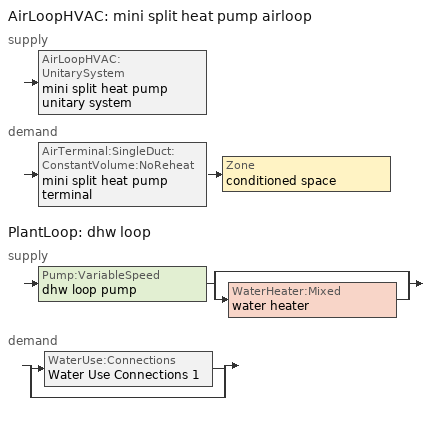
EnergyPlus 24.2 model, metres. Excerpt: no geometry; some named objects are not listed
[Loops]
AirLoopHVAC 'mini split heat pump airloop'
 supply: AirLoopHVAC:UnitarySystem 'mini split heat pump unitary system'
 demand: AirTerminal:SingleDuct:ConstantVolume:NoReheat 'mini split heat pump terminal' > Zone 'conditioned space'
PlantLoop 'dhw loop'
 supply: Pump:VariableSpeed 'dhw loop pump' > split
  | bypass
  | WaterHeater:Mixed 'water heater'
 demand: split
  | WaterUse:Connections 'Water Use Connections 1'
  | bypass
[ZoneControl:Thermostat]
conditioned space Thermostat: Zone or ZoneList=conditioned space; Control Type Schedule=conditioned space Thermostat Schedule; Control 1=conditioned space temperature setpoint; Temperature Difference Between Cutout And Setpoint {deltaC}=0
[ThermostatSetpoint:DualSetpoint]
conditioned space temperature setpoint: Heating Setpoint Temperature Schedule=heating setpoint; Cooling Setpoint Temperature Schedule=cooling setpoint
[AirLoopHVAC:UnitarySystem] Control Type=Load; Controlling Zone or Thermostat Location=conditioned space; Dehumidification Control Type=None; Availability Schedule=Always On Discrete; Fan Placement=BlowThrough; DX Heating Coil Sizing Ratio=1; Use DOAS DX Cooling Coil=No; Minimum Supply Air Temperature {C}=2; Latent Load Control=SensibleOnlyLoadControl; Heating Supply Air Flow Rate Method=SupplyAirFlowRate; No Load Supply Air Flow Rate Method=SupplyAirFlowRate; No Load Supply Air Flow Rate {m3/s}=0; No Load Supply Air Flow Rate Control Set To Low Speed=Yes; Maximum Supply Air Temperature {C}=48.8889; Maximum Outdoor Dry-Bulb Temperature for Supplemental Heater Operation {C}=21; Ancillary On-Cycle Electric Power {W}=0; Ancillary Off-Cycle Electric Power {W}=0
Name | Supply Fan | Supply Air Fan Operating Mode Schedule | Heating Coil | Cooling Supply Air Flow Rate Method | Heating Supply Air Flow Rate {m3/s} | Cooling Coil | Cooling Supply Air Flow Rate {m3/s} | Design Specification Multispeed Object
unit heater unitary system | unit heater supply fan | unit heater auto fan schedule | unit heater htg coil | None | 0.00141584
mini split heat pump unitary system | mini split heat pump supply fan | mini split heat pump auto fan schedule | mini split heat pump htg coil | SupplyAirFlowRate | 0.284584 | mini split heat pump clg coil | 0.284584 | Unitary System Performance Multispeed 1
[Fan:SystemModel] Availability Schedule=Always On Discrete; Speed Control Method=Discrete; Electric Power Minimum Flow Rate Fraction=0.2; Design Pressure Rise {Pa}=500; Motor Efficiency=1; Motor In Air Stream Fraction=1; Design Electric Power Consumption {W}=Autosize; Design Power Sizing Method=PowerPerFlow; Electric Power Per Unit Flow Rate Per Unit Pressure {W/((m3/s)-Pa)}=1.66667; Fan Total Efficiency=0.7; Motor Loss Radiative Fraction=0
Name | Design Maximum Air Flow Rate {m3/s} | Electric Power Per Unit Flow Rate {W/(m3/s)} | Number of Speeds | Speed Flow Fraction 1 | Speed Electric Power Fraction 1 | Speed Flow Fraction 2 | Speed Electric Power Fraction 2 | Speed Flow Fraction 3 | Speed Electric Power Fraction 3 | Speed Flow Fraction 4 | Speed Electric Power Fraction 4
unit heater supply fan | 0.00141584 | 1e-06 | 1 | 1 | 1
mini split heat pump supply fan | 0.350473 | 148.322 | 4 | 0.20706 | 0.00888 | 0.252 | 0.016 | 0.812 | 0.53539 | 1 | 1
[Coil:Heating:Electric]
unit heater htg coil: Availability Schedule=Always On Discrete; Efficiency=0.3; Nominal Capacity {W}=0.293071
[ZoneHVAC:Baseboard:Convective:Electric]
electric baseboard: Availability Schedule=Always On Discrete; Heating Design Capacity {W}=9809.38; Efficiency=1
[AirTerminal:SingleDuct:ConstantVolume:NoReheat]
mini split heat pump terminal: Availability Schedule=Always On Discrete; Maximum Air Flow Rate {m3/s}=0.284584
[Zone equipment]
conditioned space: unit heater unitary system, electric baseboard, mini split heat pump terminal
[AirLoopHVAC]
mini split heat pump airloop: Design Supply Air Flow Rate {m3/s}=0.284584; Design Return Air Flow Fraction of Supply Air Flow=1
[Sizing:System]
mini split heat pump airloop: Type of Load to Size On=Sensible; Design Outdoor Air Flow Rate {m3/s}=Autosize; Central Heating Maximum System Air Flow Ratio=0.3; Preheat Design Temperature {C}=7; Preheat Design Humidity Ratio {kgWater/kgDryAir}=0.008; Precool Design Temperature {C}=12.8; Precool Design Humidity Ratio {kgWater/kgDryAir}=0.008; Central Cooling Design Supply Air Temperature {C}=12.8; Central Heating Design Supply Air Temperature {C}=16.7; Type of Zone Sum to Use=NonCoincident; 100% Outdoor Air in Cooling=Yes; 100% Outdoor Air in Heating=Yes; Central Cooling Design Supply Air Humidity Ratio {kgWater/kgDryAir}=0.0085; Central Heating Design Supply Air Humidity Ratio {kgWater/kgDryAir}=0.008; Cooling Supply Air Flow Rate Method=DesignDay; Cooling Supply Air Flow Rate {m3/s}=0; Cooling Supply Air Flow Rate Per Floor Area {m3/s-m2}=0.00996765; Cooling Fraction of Autosized Cooling Supply Air Flow Rate=1; Cooling Supply Air Flow Rate Per Unit Cooling Capacity {m3/s-W}=3.94755e-05; Heating Supply Air Flow Rate Method=DesignDay; Heating Supply Air Flow Rate {m3/s}=0; Heating Supply Air Flow Rate Per Floor Area {m3/s-m2}=0.00996765; Heating Fraction of Autosized Heating Supply Air Flow Rate=1; Heating Fraction of Autosized Cooling Supply Air Flow Rate=1; Heating Supply Air Flow Rate Per Unit Heating Capacity {m3/s-W}=3.15882e-05; System Outdoor Air Method=ZoneSum; Zone Maximum Outdoor Air Fraction=1; Cooling Design Capacity Method=CoolingDesignCapacity; Cooling Design Capacity {W}=Autosize; Cooling Design Capacity Per Floor Area {W/m2}=234.7; Fraction of Autosized Cooling Design Capacity=1; Heating Design Capacity Method=HeatingDesignCapacity; Heating Design Capacity {W}=Autosize; Heating Design Capacity Per Floor Area {W/m2}=157; Fraction of Autosized Heating Design Capacity=1; Central Cooling Capacity Control Method=OnOff; Occupant Diversity=Autosize
[AvailabilityManager:Scheduled]
mini split heat pump airloop Availability Manager: Schedule=Always On Discrete
[Coil:Heating:DX:MultiSpeed]
mini split heat pump htg coil: Availability Schedule=Always On Discrete; Minimum Outdoor Dry-Bulb Temperature for Compressor Operation {C}=-28.8889; Crankcase Heater Capacity {W}=50; Maximum Outdoor Dry-Bulb Temperature for Crankcase Heater Operation {C}=10; Defrost Energy Input Ratio Function of Temperature Curve=Defrosteir; Maximum Outdoor Dry-Bulb Temperature for Defrost Operation {C}=4.44444; Defrost Strategy=ReverseCycle; Defrost Control=Timed; Defrost Time Period Fraction=0.058333; Resistive Defrost Heater Capacity {W}=AutoSize; Apply Part Load Fraction to Speeds Greater than 1=No; Fuel Type=Electricity; Region number for Calculating HSPF=4; Number of Speeds=2; Speed Gross Rated Heating Capacity 1 {W}=1644; Speed Gross Rated Heating COP 1 {W/W}=5.28171; Speed Rated Air Flow Rate 1 {m3/s}=0.0882919; Speed Rated Supply Air Fan Power Per Volume Flow Rate 2017 1 {W/(m3/s)}=773.3; Speed Rated Supply Air Fan Power Per Volume Flow Rate 2023 1 {W/(m3/s)}=934.4; Speed Heating Capacity Function of Temperature Curve Name 1=Heat-CAP-fT1; Speed Heating Capacity Function of Flow Fraction Curve Name 1=Heat-CAP-fFF1; Speed Energy Input Ratio Function of Temperature Curve Name 1=Heat-EIR-fT1; Speed Energy Input Ratio Function of Flow Fraction Curve Name 1=Heat-EIR-fFF1; Speed Part Load Fraction Correlation Curve Name 1=Heat-PLF-fPLR1; Speed Rated Waste Heat Fraction of Power Input 1=0.2; Speed Waste Heat Function of Temperature Curve Name 1=ConstantBiquadratic 1; Speed Gross Rated Heating Capacity 2 {W}=6475.14; Speed Gross Rated Heating COP 2 {W/W}=3.95216; Speed Rated Air Flow Rate 2 {m3/s}=0.350364; Speed Rated Supply Air Fan Power Per Volume Flow Rate 2017 2 {W/(m3/s)}=773.3; Speed Rated Supply Air Fan Power Per Volume Flow Rate 2023 2 {W/(m3/s)}=934.4; Speed Heating Capacity Function of Temperature Curve Name 2=Heat-CAP-fT2; Speed Heating Capacity Function of Flow Fraction Curve Name 2=Heat-CAP-fFF2; Speed Energy Input Ratio Function of Temperature Curve Name 2=Heat-EIR-fT2; Speed Energy Input Ratio Function of Flow Fraction Curve Name 2=Heat-EIR-fFF2; Speed Part Load Fraction Correlation Curve Name 2=Heat-PLF-fPLR2; Speed Rated Waste Heat Fraction of Power Input 2=0.2; Speed Waste Heat Function of Temperature Curve Name 2=ConstantBiquadratic 1
[Coil:Cooling:DX:MultiSpeed]
mini split heat pump clg coil: Availability Schedule=Always On Discrete; Condenser Type=AirCooled; Minimum Outdoor Dry-Bulb Temperature for Compressor Operation {C}=-25; Apply Part Load Fraction to Speeds Greater than 1=No; Apply Latent Degradation to Speeds Greater than 1=No; Crankcase Heater Capacity {W}=50; Maximum Outdoor Dry-Bulb Temperature for Crankcase Heater Operation {C}=10; Basin Heater Capacity {W/K}=0; Basin Heater Setpoint Temperature {C}=2; Fuel Type=Electricity; Number of Speeds=2; Speed Gross Rated Total Cooling Capacity 1 {W}=1351.96; Speed Gross Rated Sensible Heat Ratio 1=0.806404; Speed Gross Rated Cooling COP 1 {W/W}=5.29224; Speed Rated Air Flow Rate 1 {m3/s}=0.0725462; Speed Rated Evaporator Fan Power Per Volume Flow Rate 2017 1 {W/(m3/s)}=773.3; Speed Rated Evaporator Fan Power Per Volume Flow Rate 2023 1 {W/(m3/s)}=934.4; Speed Total Cooling Capacity Function of Temperature Curve Name 1=Cool-CAP-fT1; Speed Total Cooling Capacity Function of Flow Fraction Curve Name 1=Cool-CAP-fFF1; Speed Energy Input Ratio Function of Temperature Curve Name 1=Cool-EIR-fT1; Speed Energy Input Ratio Function of Flow Fraction Curve Name 1=Cool-EIR-fFF1; Speed Part Load Fraction Correlation Curve Name 1=Cool-PLF-fPLR1; Speed Nominal Time for Condensate Removal to Begin 1 {s}=1000; Speed Ratio of Initial Moisture Evaporation Rate and Steady State Latent Capacity 1=1.5; Speed Maximum Cycling Rate 1 {cycles/hr}=3; Speed Latent Capacity Time Constant 1 {s}=45; Speed Rated Waste Heat Fraction of Power Input 1=0.2; Speed Waste Heat Function of Temperature Curve Name 1=ConstantBiquadratic; Speed Evaporative Condenser Effectiveness 1=0.9; Speed Evaporative Condenser Air Flow Rate 1 {m3/s}=AutoSize; Speed Rated Evaporative Condenser Pump Power Consumption 1 {W}=AutoSize; Speed Gross Rated Total Cooling Capacity 2 {W}=5327.81; Speed Gross Rated Sensible Heat Ratio 2=0.759942; Speed Gross Rated Cooling COP 2 {W/W}=3.63578; Speed Rated Air Flow Rate 2 {m3/s}=0.284495; Speed Rated Evaporator Fan Power Per Volume Flow Rate 2017 2 {W/(m3/s)}=773.3; Speed Rated Evaporator Fan Power Per Volume Flow Rate 2023 2 {W/(m3/s)}=934.4; Speed Total Cooling Capacity Function of Temperature Curve Name 2=Cool-CAP-fT2; Speed Total Cooling Capacity Function of Flow Fraction Curve Name 2=Cool-CAP-fFF2; Speed Energy Input Ratio Function of Temperature Curve Name 2=Cool-EIR-fT2; Speed Energy Input Ratio Function of Flow Fraction Curve Name 2=Cool-EIR-fFF2; Speed Part Load Fraction Correlation Curve Name 2=Cool-PLF-fPLR2; Speed Nominal Time for Condensate Removal to Begin 2 {s}=1000; Speed Ratio of Initial Moisture Evaporation Rate and Steady State Latent Capacity 2=1.5; Speed Maximum Cycling Rate 2 {cycles/hr}=3; Speed Latent Capacity Time Constant 2 {s}=45; Speed Rated Waste Heat Fraction of Power Input 2=0.2; Speed Waste Heat Function of Temperature Curve Name 2=ConstantBiquadratic; Speed Evaporative Condenser Effectiveness 2=0.9; Speed Evaporative Condenser Air Flow Rate 2 {m3/s}=AutoSize; Speed Rated Evaporative Condenser Pump Power Consumption 2 {W}=AutoSize
[UnitarySystemPerformance:Multispeed]
Unitary System Performance Multispeed 1: Number of Speeds for Heating=2; Number of Speeds for Cooling=2; Single Mode Operation=No; No Load Supply Air Flow Rate Ratio=1; Heating Speed Supply Air Flow Ratio 1=0.310345; Cooling Speed Supply Air Flow Ratio 1=0.255; Heating Speed Supply Air Flow Ratio 2=1.23153; Cooling Speed Supply Air Flow Ratio 2=1
[PlantLoop]
dhw loop: Fluid Type=Water; Plant Equipment Operation Scheme=dhw loop Operation Schemes; Maximum Loop Temperature {C}=100; Minimum Loop Temperature {C}=0; Maximum Loop Flow Rate {m3/s}=0.01; Minimum Loop Flow Rate {m3/s}=0; Plant Loop Volume {m3}=0.003; Load Distribution Scheme=Optimal; Plant Loop Demand Calculation Scheme=SingleSetpoint; Common Pipe Simulation=None
[Sizing:Plant]
dhw loop: Loop Type=Heating; Design Loop Exit Temperature {C}=56; Loop Design Temperature Difference {deltaC}=5.55556; Sizing Option=NonCoincident; Zone Timesteps in Averaging Window=1; Coincident Sizing Factor Mode=None
[Pump:VariableSpeed]
dhw loop pump: Design Maximum Flow Rate {m3/s}=0.01; Design Pump Head {Pa}=1; Design Power Consumption {W}=0; Motor Efficiency=0.85; Fraction of Motor Inefficiencies to Fluid Stream=0; Coefficient 1 of the Part Load Performance Curve=0; Coefficient 2 of the Part Load Performance Curve=1; Coefficient 3 of the Part Load Performance Curve=0; Coefficient 4 of the Part Load Performance Curve=0; Design Minimum Flow Rate {m3/s}=0; Pump Control Type=Intermittent; Skin Loss Radiative Fraction=0.5; Design Power Sizing Method=PowerPerFlowPerPressure; Design Electric Power per Unit Flow Rate {W/(m3/s)}=348701.1; Design Shaft Power per Unit Flow Rate per Unit Head {W/((m3/s)-Pa)}=1.28205; Design Minimum Flow Rate Fraction=0
[WaterHeater:Mixed]
water heater: Tank Volume {m3}=0.221447; Setpoint Temperature Schedule=water heater setpoint; Deadband Temperature Difference {deltaC}=2; Maximum Temperature Limit {C}=99; Heater Control Type=Cycle; Heater Maximum Capacity {W}=3499.85; Heater Minimum Capacity {W}=0; Heater Ignition Minimum Flow Rate {m3/s}=0; Heater Ignition Delay {s}=0; Heater Fuel Type=Electricity; Heater Thermal Efficiency=1; Off Cycle Parasitic Fuel Consumption Rate {W}=0; Off Cycle Parasitic Fuel Type=Electricity; Off Cycle Parasitic Heat Fraction to Tank=0; On Cycle Parasitic Fuel Consumption Rate {W}=0; On Cycle Parasitic Fuel Type=Electricity; On Cycle Parasitic Heat Fraction to Tank=0; Ambient Temperature Indicator=Zone; Ambient Temperature Zone=conditioned space; Off Cycle Loss Coefficient to Ambient Temperature {W/K}=1.75579; Off Cycle Loss Fraction to Zone=1; On Cycle Loss Coefficient to Ambient Temperature {W/K}=1.75579; On Cycle Loss Fraction to Zone=1; Use Side Effectiveness=1; Source Side Effectiveness=1; Use Side Design Flow Rate {m3/s}=Autosize; Source Side Design Flow Rate {m3/s}=Autosize; Indirect Water Heating Recovery Time {hr}=1.5; Source Side Flow Control Mode=IndirectHeatPrimarySetpoint
[WaterHeater:Sizing]
water heater: Design Mode=PeakDraw; Time Storage Can Meet Peak Draw {hr}=0.538503; Time for Tank Recovery {hr}=0; Nominal Tank Volume for Autosizing Plant Connections {m3}=1
[SetpointManager:Scheduled]
Setpoint Manager Scheduled 1: Control Variable=Temperature; Schedule=dhw temp
[WaterUse:Connections]
Water Use Connections 1: Drain Water Heat Exchanger Type=None; Drain Water Heat Exchanger Destination=Plant; Water Use Equipment Name 1=dhw fixtures; Water Use Equipment Name 2=dhw distribution waste; Water Use Equipment Name 3=clothes washer; Water Use Equipment Name 4=dishwasher
[WaterUse:Equipment]
Name | Peak Flow Rate {m3/s} | Flow Rate Fraction Schedule | Target Temperature Schedule
dhw fixtures | 4.44181e-06 | dhw fixtures schedule | mixed water temperature schedule
dhw distribution waste | 1.34657e-06 | dhw fixtures schedule | mixed water temperature schedule
clothes washer | 9.69919e-07 | clothes washer schedule
dishwasher | 2.90872e-07 | dishwasher schedule
[PlantEquipmentOperationSchemes]
dhw loop Operation Schemes: Control Scheme Object Type 1=PlantEquipmentOperation:HeatingLoad; Control Scheme Name 1=dhw loop Heating Operation Scheme; Control Scheme Schedule Name 1=Always On Discrete
[PlantEquipmentOperation:HeatingLoad]
dhw loop Heating Operation Scheme: Load Range Lower Limit 1 {W}=0; Load Range Upper Limit 1 {W}=1000000000; Range Equipment List Name 1=dhw loop Heating Equipment List
[PlantEquipmentList]
dhw loop Heating Equipment List: WaterHeater:Mixed, water heater
[EnergyManagementSystem:GlobalVariable]
infil_program_Qfan
infil_program_Qinf
mini_split_heat_pump_airloop_Fan_RTF
natural_vent_program_Qnv
natural_vent_program_Qwhf
[EnergyManagementSystem:InternalVariable]
mini_split_heat_pump_airloop_max_sup_fan_mfr: Internal Data Index Key=mini split heat pump supply fan; Internal Data Type=Fan Maximum Mass Flow Rate
[EnergyManagementSystem:Sensor]
Name | Output:Variable or Output:Meter Index Key | Output:Variable or Output:Meter
airflow_gain | infil flow | Infiltration Sensible Heat Gain Energy
airflow_gain_1 | natural vent flow | Infiltration Sensible Heat Gain Energy
airflow_gain_2 | whole house fan flow | Infiltration Sensible Heat Gain Energy
airflow_loss | infil flow | Infiltration Sensible Heat Loss Energy
airflow_loss_1 | natural vent flow | Infiltration Sensible Heat Loss Energy
airflow_loss_2 | whole house fan flow | Infiltration Sensible Heat Loss Energy
clg_load_cond |  | Cooling:EnergyTransfer:Zone:CONDITIONED SPACE
clg_sp_s; clg_sp_s_1 | cooling setpoint | Schedule Value
clothes_dryer_exhaust_0_sch_s | clothes dryer exhaust 0 schedule | Schedule Value
conditioned_space_clg_unmet_s | conditioned space | Zone Cooling Setpoint Not Met Time
conditioned_space_htg_unmet_s | conditioned space | Zone Heating Setpoint Not Met Time
cool_season | cooling season schedule | Schedule Value
dhw_loss | water heater | Water Heater Heat Loss Energy
dhw_rtf | water heater | Water Heater Runtime Fraction
fridge_tin_s; tin_s; tin_s_1 | conditioned space | Zone Mean Air Temperature
htg_load_cond |  | Heating:EnergyTransfer:Zone:CONDITIONED SPACE
htg_sp_s; htg_sp_s_1 | heating setpoint | Schedule Value
ig_ee_conv | clothes dryer | Electric Equipment Convective Heating Energy
ig_ee_conv_1 | clothes washer | Electric Equipment Convective Heating Energy
ig_ee_conv_2 | cooking range | Electric Equipment Convective Heating Energy
ig_ee_conv_3 | dishwasher | Electric Equipment Convective Heating Energy
ig_ee_conv_4 | fridge | Electric Equipment Convective Heating Energy
ig_ee_conv_5 | misc plug loads | Electric Equipment Convective Heating Energy
ig_ee_conv_6 | whole house fan | Electric Equipment Convective Heating Energy
ig_ee_rad | clothes dryer | Electric Equipment Radiant Heating Energy
ig_ee_rad_1 | clothes washer | Electric Equipment Radiant Heating Energy
ig_ee_rad_2 | cooking range | Electric Equipment Radiant Heating Energy
ig_ee_rad_3 | dishwasher | Electric Equipment Radiant Heating Energy
ig_ee_rad_4 | fridge | Electric Equipment Radiant Heating Energy
ig_ee_rad_5 | misc plug loads | Electric Equipment Radiant Heating Energy
ig_ee_rad_6 | whole house fan | Electric Equipment Radiant Heating Energy
ig_lgt_conv | interior lighting | Lights Convective Heating Energy
ig_lgt_rad | interior lighting | Lights Radiant Heating Energy
ig_lgt_vis | interior lighting | Lights Visible Radiation Heating Energy
ig_oe_conv | clothes dryer 1 | Other Equipment Convective Heating Energy
ig_oe_conv_1 | cooking range 1 | Other Equipment Convective Heating Energy
ig_oe_conv_2 | general water use latent | Other Equipment Convective Heating Energy
ig_oe_conv_3 | general water use sensible | Other Equipment Convective Heating Energy
ig_oe_conv_4 | water heater energy adjustment1 | Other Equipment Convective Heating Energy
ig_oe_rad | clothes dryer 1 | Other Equipment Radiant Heating Energy
ig_oe_rad_1 | cooking range 1 | Other Equipment Radiant Heating Energy
ig_oe_rad_2 | general water use latent | Other Equipment Radiant Heating Energy
ig_oe_rad_3 | general water use sensible | Other Equipment Radiant Heating Energy
ig_oe_rad_4 | water heater energy adjustment1 | Other Equipment Radiant Heating Energy
ig_ppl_conv | occupants | People Convective Heating Energy
ig_ppl_rad | occupants | People Radiant Heating Energy
im_conv | furniture mass conditioned space 1 | Surface Inside Face Convection Heat Gain Energy
im_conv_1 | partition wall mass | Surface Inside Face Convection Heat Gain Energy
im_ig | furniture mass conditioned space 1 | Surface Inside Face Internal Gains Radiation Heat Gain Energy
im_ig_1 | partition wall mass | Surface Inside Face Internal Gains Radiation Heat Gain Energy
im_lgt | furniture mass conditioned space 1 | Surface Inside Face Lights Radiation Heat Gain Energy
im_lgt_1 | partition wall mass | Surface Inside Face Lights Radiation Heat Gain Energy
im_sol | furniture mass conditioned space 1 | Surface Inside Face Solar Radiation Heat Gain Energy
im_sol_1 | partition wall mass | Surface Inside Face Solar Radiation Heat Gain Energy
im_surf | furniture mass conditioned space 1 | Surface Inside Face Net Surface Thermal Radiation Heat Gain Energy
im_surf_1 | partition wall mass | Surface Inside Face Net Surface Thermal Radiation Heat Gain Energy
mech_vent_bath_fan_0_sch_s | mech vent bath fan 0 schedule | Schedule Value
mini_split_heat_pump_airloop_Fan_RTF_s | mini split heat pump supply fan | Fan Runtime Fraction Speed 1
mini_split_heat_pump_airloop_Fan_RTF_s_1 | mini split heat pump supply fan | Fan Runtime Fraction Speed 2
mini_split_heat_pump_airloop_Fan_RTF_s_2 | mini split heat pump supply fan | Fan Runtime Fraction Speed 3
mini_split_heat_pump_airloop_Fan_RTF_s_3 | mini split heat pump supply fan | Fan Runtime Fraction Speed 4
mini_split_heat_pump_clg_coil_s | mini split heat pump clg coil | Cooling Coil Total Cooling Energy
mini_split_heat_pump_htg_coil_s | mini split heat pump htg coil | Heating Coil Heating Energy
mini_split_heat_pump_supply_fan_s | mini split heat pump supply fan | Fan Electricity Energy
mv_conv | mech vent bath fan 0 | Electric Equipment Convective Heating Energy
mv_conv_1 | mech vent house fan | Electric Equipment Convective Heating Energy
mv_conv_2 | mech vent house fan cfis | Electric Equipment Convective Heating Energy
mv_conv_3 | mech vent house fan latent load | Other Equipment Convective Heating Energy
mv_conv_4 | mech vent house fan sensible load | Other Equipment Convective Heating Energy
mv_rad | mech vent bath fan 0 | Electric Equipment Radiant Heating Energy
mv_rad_1 | mech vent house fan | Electric Equipment Radiant Heating Energy
mv_rad_2 | mech vent house fan cfis | Electric Equipment Radiant Heating Energy
mv_rad_3 | mech vent house fan latent load | Other Equipment Radiant Heating Energy
mv_rad_4 | mech vent house fan sensible load | Other Equipment Radiant Heating Energy
natural_vent_s | natural vent schedule | Schedule Value
out_pb_s |  | Site Outdoor Air Barometric Pressure
out_wt_s |  | Site Outdoor Air Humidity Ratio
site_vw_s |  | Site Wind Speed
ss_back_out | Window1 | Surface Window Shortwave from Zone Back Out Window Heat Transfer Rate
ss_back_out_1 | Window10 | Surface Window Shortwave from Zone Back Out Window Heat Transfer Rate
ss_back_out_2 | Window12 | Surface Window Shortwave from Zone Back Out Window Heat Transfer Rate
ss_back_out_3 | Window2 | Surface Window Shortwave from Zone Back Out Window Heat Transfer Rate
ss_back_out_4 | Window3 | Surface Window Shortwave from Zone Back Out Window Heat Transfer Rate
ss_back_out_5 | Window4 | Surface Window Shortwave from Zone Back Out Window Heat Transfer Rate
ss_back_out_6 | Window5 | Surface Window Shortwave from Zone Back Out Window Heat Transfer Rate
ss_back_out_7 | Window6 | Surface Window Shortwave from Zone Back Out Window Heat Transfer Rate
ss_back_out_8 | Window7 | Surface Window Shortwave from Zone Back Out Window Heat Transfer Rate
ss_back_out_9 | Window8 | Surface Window Shortwave from Zone Back Out Window Heat Transfer Rate
ss_conv | Door1 | Surface Inside Face Convection Heat Gain Energy
ss_conv_1 | Door2 | Surface Inside Face Convection Heat Gain Energy
ss_conv_10 | Window7 | Surface Inside Face Convection Heat Gain Energy
ss_conv_11 | Window8 | Surface Inside Face Convection Heat Gain Energy
ss_conv_2 | Window1 | Surface Inside Face Convection Heat Gain Energy
ss_conv_3 | Window10 | Surface Inside Face Convection Heat Gain Energy
ss_conv_4 | Window12 | Surface Inside Face Convection Heat Gain Energy
ss_conv_5 | Window2 | Surface Inside Face Convection Heat Gain Energy
ss_conv_6 | Window3 | Surface Inside Face Convection Heat Gain Energy
ss_conv_7 | Window4 | Surface Inside Face Convection Heat Gain Energy
ss_conv_8 | Window5 | Surface Inside Face Convection Heat Gain Energy
ss_conv_9 | Window6 | Surface Inside Face Convection Heat Gain Energy
ss_ig | Door1 | Surface Inside Face Internal Gains Radiation Heat Gain Energy
ss_ig_1 | Door2 | Surface Inside Face Internal Gains Radiation Heat Gain Energy
ss_ig_10 | Window7 | Surface Inside Face Internal Gains Radiation Heat Gain Energy
ss_ig_11 | Window8 | Surface Inside Face Internal Gains Radiation Heat Gain Energy
ss_ig_2 | Window1 | Surface Inside Face Internal Gains Radiation Heat Gain Energy
ss_ig_3 | Window10 | Surface Inside Face Internal Gains Radiation Heat Gain Energy
ss_ig_4 | Window12 | Surface Inside Face Internal Gains Radiation Heat Gain Energy
ss_ig_5 | Window2 | Surface Inside Face Internal Gains Radiation Heat Gain Energy
ss_ig_6 | Window3 | Surface Inside Face Internal Gains Radiation Heat Gain Energy
ss_ig_7 | Window4 | Surface Inside Face Internal Gains Radiation Heat Gain Energy
ss_ig_8 | Window5 | Surface Inside Face Internal Gains Radiation Heat Gain Energy
ss_ig_9 | Window6 | Surface Inside Face Internal Gains Radiation Heat Gain Energy
ss_lgt | Door1 | Surface Inside Face Lights Radiation Heat Gain Energy
ss_lgt_1 | Door2 | Surface Inside Face Lights Radiation Heat Gain Energy
ss_sol | Door1 | Surface Inside Face Solar Radiation Heat Gain Energy
ss_sol_1 | Door2 | Surface Inside Face Solar Radiation Heat Gain Energy
ss_surf | Door1 | Surface Inside Face Net Surface Thermal Radiation Heat Gain Energy
ss_surf_1 | Door2 | Surface Inside Face Net Surface Thermal Radiation Heat Gain Energy
ss_surf_10 | Window7 | Surface Inside Face Net Surface Thermal Radiation Heat Gain Energy
ss_surf_11 | Window8 | Surface Inside Face Net Surface Thermal Radiation Heat Gain Energy
ss_surf_2 | Window1 | Surface Inside Face Net Surface Thermal Radiation Heat Gain Energy
ss_surf_3 | Window10 | Surface Inside Face Net Surface Thermal Radiation Heat Gain Energy
ss_surf_4 | Window12 | Surface Inside Face Net Surface Thermal Radiation Heat Gain Energy
ss_surf_5 | Window2 | Surface Inside Face Net Surface Thermal Radiation Heat Gain Energy
ss_surf_6 | Window3 | Surface Inside Face Net Surface Thermal Radiation Heat Gain Energy
ss_surf_7 | Window4 | Surface Inside Face Net Surface Thermal Radiation Heat Gain Energy
ss_surf_8 | Window5 | Surface Inside Face Net Surface Thermal Radiation Heat Gain Energy
ss_surf_9 | Window6 | Surface Inside Face Net Surface Thermal Radiation Heat Gain Energy
ss_trans_in | Window1 | Surface Window Transmitted Solar Radiation Rate
ss_trans_in_1 | Window10 | Surface Window Transmitted Solar Radiation Rate
ss_trans_in_2 | Window12 | Surface Window Transmitted Solar Radiation Rate
ss_trans_in_3 | Window2 | Surface Window Transmitted Solar Radiation Rate
ss_trans_in_4 | Window3 | Surface Window Transmitted Solar Radiation Rate
ss_trans_in_5 | Window4 | Surface Window Transmitted Solar Radiation Rate
ss_trans_in_6 | Window5 | Surface Window Transmitted Solar Radiation Rate
ss_trans_in_7 | Window6 | Surface Window Transmitted Solar Radiation Rate
ss_trans_in_8 | Window7 | Surface Window Transmitted Solar Radiation Rate
ss_trans_in_9 | Window8 | Surface Window Transmitted Solar Radiation Rate
ss_trans_out | Window1 | Surface Inside Face Initial Transmitted Diffuse Transmitted Out Window Solar Radiation Rate
ss_trans_out_1 | Window10 | Surface Inside Face Initial Transmitted Diffuse Transmitted Out Window Solar Radiation Rate
ss_trans_out_2 | Window12 | Surface Inside Face Initial Transmitted Diffuse Transmitted Out Window Solar Radiation Rate
ss_trans_out_3 | Window2 | Surface Inside Face Initial Transmitted Diffuse Transmitted Out Window Solar Radiation Rate
ss_trans_out_4 | Window3 | Surface Inside Face Initial Transmitted Diffuse Transmitted Out Window Solar Radiation Rate
ss_trans_out_5 | Window4 | Surface Inside Face Initial Transmitted Diffuse Transmitted Out Window Solar Radiation Rate
ss_trans_out_6 | Window5 | Surface Inside Face Initial Transmitted Diffuse Transmitted Out Window Solar Radiation Rate
ss_trans_out_7 | Window6 | Surface Inside Face Initial Transmitted Diffuse Transmitted Out Window Solar Radiation Rate
ss_trans_out_8 | Window7 | Surface Inside Face Initial Transmitted Diffuse Transmitted Out Window Solar Radiation Rate
ss_trans_out_9 | Window8 | Surface Inside Face Initial Transmitted Diffuse Transmitted Out Window Solar Radiation Rate
s_conv | Floor1 | Surface Inside Face Convection Heat Gain Energy
s_conv_1 | FoundationWall1 | Surface Inside Face Convection Heat Gain Energy
s_conv_10 | RimJoist2:180 | Surface Inside Face Convection Heat Gain Energy
s_conv_11 | RimJoist2:270 | Surface Inside Face Convection Heat Gain Energy
s_conv_12 | RimJoist2:90 | Surface Inside Face Convection Heat Gain Energy
s_conv_13 | Slab1 | Surface Inside Face Convection Heat Gain Energy
s_conv_14 | Slab1 1 | Surface Inside Face Convection Heat Gain Energy
s_conv_15 | Wall1:0 | Surface Inside Face Convection Heat Gain Energy
s_conv_16 | Wall1:180 | Surface Inside Face Convection Heat Gain Energy
s_conv_17 | Wall1:270 | Surface Inside Face Convection Heat Gain Energy
s_conv_18 | Wall1:90 | Surface Inside Face Convection Heat Gain Energy
s_conv_19 | Wall2:0 | Surface Inside Face Convection Heat Gain Energy
s_conv_2 | FoundationWall2 | Surface Inside Face Convection Heat Gain Energy
s_conv_20 | Wall2:180 | Surface Inside Face Convection Heat Gain Energy
s_conv_21 | Wall2:270 | Surface Inside Face Convection Heat Gain Energy
s_conv_22 | Wall2:90 | Surface Inside Face Convection Heat Gain Energy
s_conv_23 | Wall4:0 | Surface Inside Face Convection Heat Gain Energy
s_conv_24 | Wall4:180 | Surface Inside Face Convection Heat Gain Energy
s_conv_25 | Wall4:270 | Surface Inside Face Convection Heat Gain Energy
s_conv_26 | Wall4:90 | Surface Inside Face Convection Heat Gain Energy
s_conv_3 | inferred conditioned ceiling | Surface Inside Face Convection Heat Gain Energy
s_conv_4 | inferred conditioned floor | Surface Inside Face Convection Heat Gain Energy
s_conv_5 | RimJoist1:0 | Surface Inside Face Convection Heat Gain Energy
s_conv_6 | RimJoist1:180 | Surface Inside Face Convection Heat Gain Energy
s_conv_7 | RimJoist1:270 | Surface Inside Face Convection Heat Gain Energy
s_conv_8 | RimJoist1:90 | Surface Inside Face Convection Heat Gain Energy
s_conv_9 | RimJoist2:0 | Surface Inside Face Convection Heat Gain Energy
s_ig | Floor1 | Surface Inside Face Internal Gains Radiation Heat Gain Energy
s_ig_1 | FoundationWall1 | Surface Inside Face Internal Gains Radiation Heat Gain Energy
s_ig_10 | RimJoist2:180 | Surface Inside Face Internal Gains Radiation Heat Gain Energy
s_ig_11 | RimJoist2:270 | Surface Inside Face Internal Gains Radiation Heat Gain Energy
s_ig_12 | RimJoist2:90 | Surface Inside Face Internal Gains Radiation Heat Gain Energy
s_ig_13 | Slab1 | Surface Inside Face Internal Gains Radiation Heat Gain Energy
s_ig_14 | Slab1 1 | Surface Inside Face Internal Gains Radiation Heat Gain Energy
s_ig_15 | Wall1:0 | Surface Inside Face Internal Gains Radiation Heat Gain Energy
s_ig_16 | Wall1:180 | Surface Inside Face Internal Gains Radiation Heat Gain Energy
s_ig_17 | Wall1:270 | Surface Inside Face Internal Gains Radiation Heat Gain Energy
s_ig_18 | Wall1:90 | Surface Inside Face Internal Gains Radiation Heat Gain Energy
s_ig_19 | Wall2:0 | Surface Inside Face Internal Gains Radiation Heat Gain Energy
s_ig_2 | FoundationWall2 | Surface Inside Face Internal Gains Radiation Heat Gain Energy
s_ig_20 | Wall2:180 | Surface Inside Face Internal Gains Radiation Heat Gain Energy
s_ig_21 | Wall2:270 | Surface Inside Face Internal Gains Radiation Heat Gain Energy
s_ig_22 | Wall2:90 | Surface Inside Face Internal Gains Radiation Heat Gain Energy
s_ig_23 | Wall4:0 | Surface Inside Face Internal Gains Radiation Heat Gain Energy
s_ig_24 | Wall4:180 | Surface Inside Face Internal Gains Radiation Heat Gain Energy
s_ig_25 | Wall4:270 | Surface Inside Face Internal Gains Radiation Heat Gain Energy
s_ig_26 | Wall4:90 | Surface Inside Face Internal Gains Radiation Heat Gain Energy
s_ig_3 | inferred conditioned ceiling | Surface Inside Face Internal Gains Radiation Heat Gain Energy
s_ig_4 | inferred conditioned floor | Surface Inside Face Internal Gains Radiation Heat Gain Energy
s_ig_5 | RimJoist1:0 | Surface Inside Face Internal Gains Radiation Heat Gain Energy
s_ig_6 | RimJoist1:180 | Surface Inside Face Internal Gains Radiation Heat Gain Energy
s_ig_7 | RimJoist1:270 | Surface Inside Face Internal Gains Radiation Heat Gain Energy
s_ig_8 | RimJoist1:90 | Surface Inside Face Internal Gains Radiation Heat Gain Energy
s_ig_9 | RimJoist2:0 | Surface Inside Face Internal Gains Radiation Heat Gain Energy
s_lgt | Floor1 | Surface Inside Face Lights Radiation Heat Gain Energy
s_lgt_1 | FoundationWall1 | Surface Inside Face Lights Radiation Heat Gain Energy
s_lgt_10 | RimJoist2:180 | Surface Inside Face Lights Radiation Heat Gain Energy
s_lgt_11 | RimJoist2:270 | Surface Inside Face Lights Radiation Heat Gain Energy
s_lgt_12 | RimJoist2:90 | Surface Inside Face Lights Radiation Heat Gain Energy
s_lgt_13 | Slab1 | Surface Inside Face Lights Radiation Heat Gain Energy
s_lgt_14 | Slab1 1 | Surface Inside Face Lights Radiation Heat Gain Energy
s_lgt_15 | Wall1:0 | Surface Inside Face Lights Radiation Heat Gain Energy
s_lgt_16 | Wall1:180 | Surface Inside Face Lights Radiation Heat Gain Energy
s_lgt_17 | Wall1:270 | Surface Inside Face Lights Radiation Heat Gain Energy
s_lgt_18 | Wall1:90 | Surface Inside Face Lights Radiation Heat Gain Energy
s_lgt_19 | Wall2:0 | Surface Inside Face Lights Radiation Heat Gain Energy
s_lgt_2 | FoundationWall2 | Surface Inside Face Lights Radiation Heat Gain Energy
s_lgt_20 | Wall2:180 | Surface Inside Face Lights Radiation Heat Gain Energy
s_lgt_21 | Wall2:270 | Surface Inside Face Lights Radiation Heat Gain Energy
s_lgt_22 | Wall2:90 | Surface Inside Face Lights Radiation Heat Gain Energy
s_lgt_23 | Wall4:0 | Surface Inside Face Lights Radiation Heat Gain Energy
s_lgt_24 | Wall4:180 | Surface Inside Face Lights Radiation Heat Gain Energy
s_lgt_25 | Wall4:270 | Surface Inside Face Lights Radiation Heat Gain Energy
s_lgt_26 | Wall4:90 | Surface Inside Face Lights Radiation Heat Gain Energy
s_lgt_3 | inferred conditioned ceiling | Surface Inside Face Lights Radiation Heat Gain Energy
s_lgt_4 | inferred conditioned floor | Surface Inside Face Lights Radiation Heat Gain Energy
s_lgt_5 | RimJoist1:0 | Surface Inside Face Lights Radiation Heat Gain Energy
s_lgt_6 | RimJoist1:180 | Surface Inside Face Lights Radiation Heat Gain Energy
s_lgt_7 | RimJoist1:270 | Surface Inside Face Lights Radiation Heat Gain Energy
s_lgt_8 | RimJoist1:90 | Surface Inside Face Lights Radiation Heat Gain Energy
s_lgt_9 | RimJoist2:0 | Surface Inside Face Lights Radiation Heat Gain Energy
s_sol | Floor1 | Surface Inside Face Solar Radiation Heat Gain Energy
s_sol_1 | FoundationWall1 | Surface Inside Face Solar Radiation Heat Gain Energy
s_sol_10 | RimJoist2:180 | Surface Inside Face Solar Radiation Heat Gain Energy
s_sol_11 | RimJoist2:270 | Surface Inside Face Solar Radiation Heat Gain Energy
s_sol_12 | RimJoist2:90 | Surface Inside Face Solar Radiation Heat Gain Energy
s_sol_13 | Slab1 | Surface Inside Face Solar Radiation Heat Gain Energy
s_sol_14 | Slab1 1 | Surface Inside Face Solar Radiation Heat Gain Energy
s_sol_15 | Wall1:0 | Surface Inside Face Solar Radiation Heat Gain Energy
s_sol_16 | Wall1:180 | Surface Inside Face Solar Radiation Heat Gain Energy
s_sol_17 | Wall1:270 | Surface Inside Face Solar Radiation Heat Gain Energy
s_sol_18 | Wall1:90 | Surface Inside Face Solar Radiation Heat Gain Energy
s_sol_19 | Wall2:0 | Surface Inside Face Solar Radiation Heat Gain Energy
s_sol_2 | FoundationWall2 | Surface Inside Face Solar Radiation Heat Gain Energy
s_sol_20 | Wall2:180 | Surface Inside Face Solar Radiation Heat Gain Energy
s_sol_21 | Wall2:270 | Surface Inside Face Solar Radiation Heat Gain Energy
s_sol_22 | Wall2:90 | Surface Inside Face Solar Radiation Heat Gain Energy
s_sol_23 | Wall4:0 | Surface Inside Face Solar Radiation Heat Gain Energy
s_sol_24 | Wall4:180 | Surface Inside Face Solar Radiation Heat Gain Energy
s_sol_25 | Wall4:270 | Surface Inside Face Solar Radiation Heat Gain Energy
s_sol_26 | Wall4:90 | Surface Inside Face Solar Radiation Heat Gain Energy
s_sol_3 | inferred conditioned ceiling | Surface Inside Face Solar Radiation Heat Gain Energy
s_sol_4 | inferred conditioned floor | Surface Inside Face Solar Radiation Heat Gain Energy
s_sol_5 | RimJoist1:0 | Surface Inside Face Solar Radiation Heat Gain Energy
s_sol_6 | RimJoist1:180 | Surface Inside Face Solar Radiation Heat Gain Energy
s_sol_7 | RimJoist1:270 | Surface Inside Face Solar Radiation Heat Gain Energy
s_sol_8 | RimJoist1:90 | Surface Inside Face Solar Radiation Heat Gain Energy
s_sol_9 | RimJoist2:0 | Surface Inside Face Solar Radiation Heat Gain Energy
s_surf | Floor1 | Surface Inside Face Net Surface Thermal Radiation Heat Gain Energy
s_surf_1 | FoundationWall1 | Surface Inside Face Net Surface Thermal Radiation Heat Gain Energy
s_surf_10 | RimJoist2:180 | Surface Inside Face Net Surface Thermal Radiation Heat Gain Energy
s_surf_11 | RimJoist2:270 | Surface Inside Face Net Surface Thermal Radiation Heat Gain Energy
s_surf_12 | RimJoist2:90 | Surface Inside Face Net Surface Thermal Radiation Heat Gain Energy
s_surf_13 | Slab1 | Surface Inside Face Net Surface Thermal Radiation Heat Gain Energy
s_surf_14 | Slab1 1 | Surface Inside Face Net Surface Thermal Radiation Heat Gain Energy
s_surf_15 | Wall1:0 | Surface Inside Face Net Surface Thermal Radiation Heat Gain Energy
s_surf_16 | Wall1:180 | Surface Inside Face Net Surface Thermal Radiation Heat Gain Energy
s_surf_17 | Wall1:270 | Surface Inside Face Net Surface Thermal Radiation Heat Gain Energy
s_surf_18 | Wall1:90 | Surface Inside Face Net Surface Thermal Radiation Heat Gain Energy
s_surf_19 | Wall2:0 | Surface Inside Face Net Surface Thermal Radiation Heat Gain Energy
s_surf_2 | FoundationWall2 | Surface Inside Face Net Surface Thermal Radiation Heat Gain Energy
s_surf_20 | Wall2:180 | Surface Inside Face Net Surface Thermal Radiation Heat Gain Energy
s_surf_21 | Wall2:270 | Surface Inside Face Net Surface Thermal Radiation Heat Gain Energy
s_surf_22 | Wall2:90 | Surface Inside Face Net Surface Thermal Radiation Heat Gain Energy
s_surf_23 | Wall4:0 | Surface Inside Face Net Surface Thermal Radiation Heat Gain Energy
s_surf_24 | Wall4:180 | Surface Inside Face Net Surface Thermal Radiation Heat Gain Energy
s_surf_25 | Wall4:270 | Surface Inside Face Net Surface Thermal Radiation Heat Gain Energy
s_surf_26 | Wall4:90 | Surface Inside Face Net Surface Thermal Radiation Heat Gain Energy
s_surf_3 | inferred conditioned ceiling | Surface Inside Face Net Surface Thermal Radiation Heat Gain Energy
s_surf_4 | inferred conditioned floor | Surface Inside Face Net Surface Thermal Radiation Heat Gain Energy
s_surf_5 | RimJoist1:0 | Surface Inside Face Net Surface Thermal Radiation Heat Gain Energy
s_surf_6 | RimJoist1:180 | Surface Inside Face Net Surface Thermal Radiation Heat Gain Energy
s_surf_7 | RimJoist1:270 | Surface Inside Face Net Surface Thermal Radiation Heat Gain Energy
s_surf_8 | RimJoist1:90 | Surface Inside Face Net Surface Thermal Radiation Heat Gain Energy
s_surf_9 | RimJoist2:0 | Surface Inside Face Net Surface Thermal Radiation Heat Gain Energy
tout_db; tout_db_1 | Environment | Site Outdoor Air Drybulb Temperature
tout_s | conditioned space | Zone Outdoor Air Drybulb Temperature
unit_heater_htg_coil_s | unit heater htg coil | Heating Coil Heating Energy
unit_heater_supply_fan_s | unit heater supply fan | Fan Electricity Energy
water_heater_energy | water heater | Water Heater Electricity Rate
water_heater_off_cycle_parasitic | water heater | Water Heater Off Cycle Parasitic Electricity Rate
water_heater_on_cycle_parasitic | water heater | Water Heater On Cycle Parasitic Electricity Rate
win_s | conditioned space | Zone Air Humidity Ratio
[EnergyManagementSystem:Actuator]
Name | Actuated Component Unique | Actuated Component Type | Actuated Component Control Type
fridge_schedule_act | fridge schedule | Schedule:Constant | Schedule Value
infil_flow_act | infil flow | Zone Infiltration | Air Exchange Flow Rate
mech_vent_house_fan_cfis_act | mech vent house fan cfis | ElectricEquipment | Electricity Rate
mech_vent_house_fan_latent_load_act | mech vent house fan latent load | OtherEquipment | Power Level
mech_vent_house_fan_sensible_load_act | mech vent house fan sensible load | OtherEquipment | Power Level
mini_split_heat_pump_supply_fan_pressure_rise_act | mini split heat pump supply fan | Fan | Fan Pressure Rise
mini_split_heat_pump_supply_fan_total_efficiency_act | mini split heat pump supply fan | Fan | Fan Total Efficiency
natural_vent_flow_act | natural vent flow | Zone Infiltration | Air Exchange Flow Rate
Sequential_Fraction_Schedule_2_act | Sequential Fraction Schedule 2 | Schedule:Constant | Schedule Value
water_heater_ec_adj_act | water heater energy adjustment1 | OtherEquipment | Power Level
whole_house_fan_act | whole house fan | ElectricEquipment | Electricity Rate
whole_house_fan_flow_act | whole house fan flow | Zone Infiltration | Air Exchange Flow Rate
whole_house_fan_mix_act | whole house fan mix | ZoneMixing | Air Exchange Flow Rate
[EnergyManagementSystem:Program]
fridge_schedule_program: Set Tin = fridge_tin_s*(9.0/5.0)+32.0; Set fridge_schedule_act = 0; If (Hour == 0); Set fridge_schedule_act = (-0.487+0.019*Tin); ElseIf (Hour == 1); Set fridge_schedule_act = (-0.34+0.016*Tin); ElseIf (Hour == 2); Set fridge_schedule_act = (-0.37+0.017*Tin); ElseIf (Hour == 3); Set fridge_schedule_act = (-0.361+0.016*Tin); ElseIf (Hour == 4); Set fridge_schedule_act = (-0.515+0.018*Tin); ElseIf (Hour == 5); Set fridge_schedule_act = (-0.684+0.021*Tin); ElseIf (Hour == 6); Set fridge_schedule_act = (-0.471+0.019*Tin); ElseIf (Hour == 7); Set fridge_schedule_act = (-0.159+0.015*Tin); ElseIf (Hour == 8); Set fridge_schedule_act = (-0.079+0.015*Tin); ElseIf (Hour == 9); Set fridge_schedule_act = (-0.417+0.019*Tin); ElseIf (Hour == 10); Set fridge_schedule_act = (-0.411+0.018*Tin); ElseIf (Hour == 11); Set fridge_schedule_act = (-0.386+0.018*Tin); ElseIf (Hour == 12); Set fridge_schedule_act = (-0.24+0.016*Tin); ElseIf (Hour == 13); Set fridge_schedule_act = (-0.314+0.017*Tin); ElseIf (Hour == 14); Set fridge_schedule_act = (-0.16+0.015*Tin); ElseIf (Hour == 15); Set fridge_schedule_act = (-0.121+0.015*Tin); ElseIf (Hour == 16); Set fridge_schedule_act = (-0.469+0.02*Tin); ElseIf (Hour == 17); Set fridge_schedule_act = (-0.412+0.02*Tin); ElseIf (Hour == 18); Set fridge_schedule_act = (-0.091+0.017*Tin); ElseIf (Hour == 19); Set fridge_schedule_act = (0.077+0.014*Tin); ElseIf (Hour == 20); Set fridge_schedule_act = (-0.118+0.016*Tin); ElseIf (Hour == 21); Set fridge_schedule_act = (-0.247+0.017*Tin); ElseIf (Hour == 22); Set fridge_schedule_act = (-0.445+0.019*Tin); ElseIf (Hour == 23); Set fridge_schedule_act = (-0.544+0.02*Tin); EndIf
infil_program: Set p_m = 0.14; Set p_s = 0.22; Set s_m = 270; Set s_s = 370; Set z_m = 9.99744; Set z_s = 5.822327091266101; Set f_t = (((s_m/z_m)^p_m)*((z_s/s_s)^p_s)); Set Tdiff = tin_s-tout_s; Set dT = @Abs Tdiff; Set c = 0.0367; Set Cs = 0.1019; Set Cw = 0.1661; Set n = 0.65; Set sft = (f_t*0.3); Set temp1 = ((c*Cw)*((sft*site_vw_s)^(2*n)))^2; Set Qinf = (((c*Cs*(dT^n))^2)+temp1)^0.5; Set Qinf = (@Max Qinf 0); Set mech_vent_house_fan_sensible_load_act = 0.0; Set mech_vent_house_fan_latent_load_act = 0.0; Set OASupInPb = out_pb_s; Set OASupInTemp = tout_s; Set OASupInW = out_wt_s; Set OASupRho = (@RhoAirFnPbTdbW OASupInPb OASupInTemp OASupInW); Set OASupCp = (@CpAirFnW OASupInW); Set OASupInEnth = (@HFnTdbW OASupInTemp OASupInW); Set ZoneTemp = tin_s; Set ZoneW = win_s; Set ZoneCp = (@CpAirFnW ZoneW); Set ZoneAirEnth = (@HFnTdbW ZoneTemp ZoneW); Set mech_vent_house_fan_cfis_act = 0.0; Set QWHV_cfis_sup = 0.0; Set QWHV_cfis_suppl_sup = 0.0; Set QWHV_cfis_suppl_exh = 0.0; Set Qrange = 0; Set Qbath = 0; Set Qbath = Qbath + 0.033 * mech_vent_bath_fan_0_sch_s; Set Qdryer = 0; Set Qdryer = Qdryer + 0.00308 * clothes_dryer_exhaust_0_sch_s; Set QWHV_sup = 0.0; Set QWHV_exh = 0.0; Set Qsupply = QWHV_sup + QWHV_cfis_sup + QWHV_cfis_suppl_sup; Set Qexhaust = Qrange + Qbath + Qdryer + QWHV_exh + QWHV_cfis_suppl_exh; Set Qfan = (@Max Qexhaust Qsupply); Set Qducts = 0; If Qducts < 0; Set Qsupply = Qsupply - Qducts; Else; Set Qexhaust = Qexhaust + Qducts; EndIf; Set Qfan_with_ducts = (@Max Qexhaust Qsupply); Set Qimb = (@Abs (Qsupply - Qexhaust)); If Qinf + Qimb > 0; Set Qtot = Qfan_with_ducts + (Qinf^2) / (Qinf + Qimb); Else; Set Qtot = Qfan_with_ducts; EndIf; Set Qinf_adj = Qtot - Qfan; Set infil_flow_act = Qinf_adj; Set infil_program_Qinf = Qinf_adj; Set infil_program_Qfan = Qfan; Set Qload = Qfan; Set Effectiveness_Sens = 0.0; Set Effectiveness_Lat = 0.0; Set Fan_MFR = Qload * OASupRho; Set ZoneInEnth = OASupInEnth; Set ZoneInTemp = OASupInTemp; Set FanTotalToCond = Fan_MFR * (ZoneInEnth - ZoneAirEnth); Set FanSensToCond = Fan_MFR * ZoneCp * (ZoneInTemp - ZoneTemp); Set FanLatToCond = FanTotalToCond - FanSensToCond; Set mech_vent_house_fan_sensible_load_act = mech_vent_house_fan_sensible_load_act + FanSensToCond; Set mech_vent_house_fan_latent_load_act = mech_vent_house_fan_latent_load_act + FanLatToCond
mini_split_heat_pump_supply_fan_disaggregate_program: Set mini_split_heat_pump_supply_fan_clg = 0; Set mini_split_heat_pump_supply_fan_primary_htg = 0; If mini_split_heat_pump_clg_coil_s > 0; Set mini_split_heat_pump_supply_fan_clg = mini_split_heat_pump_supply_fan_s; Else; Set mini_split_heat_pump_supply_fan_primary_htg = mini_split_heat_pump_supply_fan_s; EndIf
mini_split_heat_pump_supply_fan_power_program: If tout_db_1 < -28.89; Set mini_split_heat_pump_supply_fan_pressure_rise_act = 0; Set mini_split_heat_pump_supply_fan_total_efficiency_act = 1; Else; Set mini_split_heat_pump_supply_fan_pressure_rise_act = NULL; Set mini_split_heat_pump_supply_fan_total_efficiency_act = NULL; EndIf
[Schedule:Constant]
Name | Hourly Value
Always On Discrete | 1
unit heater auto fan schedule; mini split heat pump auto fan schedule | 0
dhw temp; water heater setpoint | 56
mixed water temperature schedule | 40.5556
[Schedule:Day:Interval]
clothes washer schedule day: No, 01:00, 0.104651, 02:00, 0.0813953, 04:00, 0.0465116, 05:00, 0.0813953, 06:00, 0.127907, 07:00, 0.255814, 08:00, 0.569767, 09:00, 0.848837, 10:00, 1, 11:00, 0.976744, 12:00, 0.872093, 13:00, 0.77907, 14:00, 0.697674, 15:00, 0.569767, 16:00, 0.593023, 17:00, 0.581395, 21:00, 0.569767, 22:00, 0.546512, 23:00, 0.372093, 24:00, 0.197674
clothes washer schedule default day; dishwasher schedule default day; heating setpoint default day; cooling setpoint default day; dhw fixtures schedule default day: No, 24:00, 0
dishwasher schedule day: No, 01:00, 0.135135, 02:00, 0.0630631, 03:00, 0.045045, 05:00, 0.027027, 06:00, 0.0900901, 07:00, 0.18018, 08:00, 0.279279, 09:00, 0.522523, 10:00, 0.585586, 11:00, 0.504505, 12:00, 0.432432, 13:00, 0.378378, 14:00, 0.414414, 15:00, 0.324324, 17:00, 0.342342, 18:00, 0.441441, 19:00, 0.783784, 20:00, 1, 21:00, 0.810811, 22:00, 0.603604, 23:00, 0.396396, 24:00, 0.279279
heating setpoint day: No, 07:00, 18, 23:00, 21, 24:00, 18
cooling setpoint day: No, 24:00, 25
dhw fixtures schedule day: No, 01:00, 0.139535, 02:00, 0.0697674, 03:00, 0.0465116, 04:00, 0.0581395, 05:00, 0.116279, 06:00, 0.395349, 07:00, 0.906977, 08:00, 1, 09:00, 0.930233, 10:00, 0.77907, 11:00, 0.651163, 12:00, 0.546512, 13:00, 0.465116, 14:00, 0.406977, 15:00, 0.383721, 16:00, 0.360465, 17:00, 0.44186, 18:00, 0.593023, 20:00, 0.697674, 21:00, 0.639535, 22:00, 0.55814, 23:00, 0.44186, 24:00, 0.302326
[Schedule:Week:Daily]
clothes washer schedule Week Rule - Jan1-Dec31: clothes washer schedule day, clothes washer schedule day, clothes washer schedule day, clothes washer schedule day, clothes washer schedule day, clothes washer schedule day, clothes washer schedule day, clothes washer schedule default day, clothes washer schedule default day, clothes washer schedule default day, clothes washer schedule default day, clothes washer schedule default day
dishwasher schedule Week Rule - Jan1-Dec31: dishwasher schedule day, dishwasher schedule day, dishwasher schedule day, dishwasher schedule day, dishwasher schedule day, dishwasher schedule day, dishwasher schedule day, dishwasher schedule default day, dishwasher schedule default day, dishwasher schedule default day, dishwasher schedule default day, dishwasher schedule default day
heating setpoint Week Rule - Jan1-Dec31: heating setpoint day, heating setpoint day, heating setpoint day, heating setpoint day, heating setpoint day, heating setpoint day, heating setpoint day, heating setpoint default day, heating setpoint default day, heating setpoint default day, heating setpoint default day, heating setpoint default day
cooling setpoint Week Rule - Jan1-Dec31: cooling setpoint day, cooling setpoint day, cooling setpoint day, cooling setpoint day, cooling setpoint day, cooling setpoint day, cooling setpoint day, cooling setpoint default day, cooling setpoint default day, cooling setpoint default day, cooling setpoint default day, cooling setpoint default day
dhw fixtures schedule Week Rule - Jan1-Dec31: dhw fixtures schedule day, dhw fixtures schedule day, dhw fixtures schedule day, dhw fixtures schedule day, dhw fixtures schedule day, dhw fixtures schedule day, dhw fixtures schedule day, dhw fixtures schedule default day, dhw fixtures schedule default day, dhw fixtures schedule default day, dhw fixtures schedule default day, dhw fixtures schedule default day
[Schedule:Year]
clothes washer schedule: clothes washer schedule Week Rule - Jan1-Dec31, 1, 1, 12, 31
dishwasher schedule: dishwasher schedule Week Rule - Jan1-Dec31, 1, 1, 12, 31
heating setpoint: heating setpoint Week Rule - Jan1-Dec31, 1, 1, 12, 31
cooling setpoint: cooling setpoint Week Rule - Jan1-Dec31, 1, 1, 12, 31
dhw fixtures schedule: dhw fixtures schedule Week Rule - Jan1-Dec31, 1, 1, 12, 31
[Schedule:Compact]
conditioned space Thermostat Schedule: Through: 12/31, For: AllDays, Until: 24:00, 4
[Curve:Biquadratic] Coefficient2 x=0; Coefficient3 x**2=0; Coefficient4 y=0; Coefficient5 y**2=0; Coefficient6 x*y=0
Name | Coefficient1 Constant | Minimum Value of x {BasedOnField A2} | Maximum Value of x {BasedOnField A2} | Minimum Value of y {BasedOnField A3} | Maximum Value of y {BasedOnField A3}
Defrosteir | 0.1528 | -100 | 100 | -100 | 100
ConstantBiquadratic 1; ConstantBiquadratic | 1 | 0 | 1 | 0 | 1
[Table:Lookup]
Heat-CAP-fT1: Heat-CAP-fT1 Independent Variable List, None, 1, 0, Dimensionless, 0.465251, 0.467672, 0.470803, 0.474634, 0.479164, 0.484405, 0.490375, 0.497103, 0.50463, 0.513005, 0.522292, 0.532564, 0.543915, 0.556454, 0.570313, 0.585648, 0.602651, 0.621551, 0.642628, 0.665901, 0.692035, 0.721539, 0.755054, 0.793398, 0.837638, 0.889181, 0.94993, 1.02252, 1.07815, 1.14183, 0.392913, 0.399343, 0.406139, 0.413332, 0.420959, 0.429059, 0.437679, 0.44687, 0.456691, 0.467208, 0.4785, 0.490653, 0.503772, 0.517975, 0.533404, 0.550223, 0.568629, 0.588859, 0.611198, 0.635655, 0.662918, 0.693497, 0.728037, 0.767362, 0.812539, 0.864979, 0.926588, 1, 1.05615, 1.12034, 0.320575, 0.331015, 0.341475, 0.352031, 0.362753, 0.373714, 0.384983, 0.396637, 0.408752, 0.421411, 0.434708, 0.448742, 0.463628, 0.479496, 0.496494, 0.514797, 0.534607, 0.556167, 0.579768, 0.60541, 0.633801, 0.665455, 0.701021, 0.741326, 0.78744, 0.840777, 0.903246, 0.977482, 1.03415, 1.09885
Heat-EIR-fT1: Heat-EIR-fT1 Independent Variable List, None, 1, 0, Dimensionless, 3.16133, 3.07507, 2.98882, 2.90258, 2.81635, 2.73013, 2.64392, 2.55773, 2.47156, 2.38542, 2.2993, 2.21321, 2.12717, 2.04117, 1.95523, 1.86938, 1.78361, 1.69797, 1.61249, 1.52832, 1.44441, 1.36086, 1.27779, 1.19541, 1.11397, 1.03391, 0.955825, 0.88061, 0.833492, 0.78841, 3.60894, 3.5119, 3.41485, 3.31781, 3.22076, 3.12372, 3.02667, 2.92963, 2.83258, 2.73553, 2.63849, 2.54144, 2.4444, 2.34735, 2.25031, 2.15326, 2.05622, 1.95917, 1.86213, 1.76634, 1.67054, 1.57475, 1.47896, 1.38317, 1.28738, 1.19158, 1.09579, 1, 0.937329, 0.874658, 4.10554, 3.99681, 3.88807, 3.77932, 3.67057, 3.56182, 3.45306, 3.34428, 3.2355, 3.1267, 3.01789, 2.90905, 2.80018, 2.69127, 2.58232, 2.47332, 2.36423, 2.25504, 2.14572, 2.03764, 1.92932, 1.82067, 1.71158, 1.60184, 1.49118, 1.37915, 1.26509, 1.14801, 1.06914, 0.987966
Heat-CAP-fT2: Heat-CAP-fT2 Independent Variable List, None, 1, 0, Dimensionless, 0.0594976, 0.098713, 0.140237, 0.184931, 0.233572, 0.286971, 0.346044, 0.411885, 0.483062, 0.563282, 0.654451, 0.75903, 0.880263, 1.02252, 1.21106, 0.0502468, 0.0862309, 0.125506, 0.168546, 0.215919, 0.268313, 0.326573, 0.391741, 0.46237, 0.54212, 0.632883, 0.737106, 0.858025, 1, 1.18827, 0.040996, 0.0737489, 0.110776, 0.152161, 0.198265, 0.249656, 0.307102, 0.371596, 0.441677, 0.520959, 0.611314, 0.715182, 0.835786, 0.977482, 1.16548
Heat-EIR-fT2: Heat-EIR-fT2 Independent Variable List, None, 1, 0, Dimensionless, 1.88706, 1.80539, 1.72378, 1.64227, 1.5609, 1.47972, 1.39882, 1.31832, 1.24124, 1.16498, 1.08996, 1.01684, 0.94658, 0.88061, 0.814845, 2.15425, 2.06399, 1.97372, 1.88346, 1.7932, 1.70294, 1.61267, 1.52241, 1.43534, 1.34827, 1.26121, 1.17414, 1.08707, 1, 0.903986, 2.45068, 2.35148, 2.25225, 2.15296, 2.05359, 1.95407, 1.85433, 1.75427, 1.65725, 1.55949, 1.46056, 1.3598, 1.25615, 1.14801, 1.02109
Cool-CAP-fT1: Cool-CAP-fT1 Independent Variable List, None, 1, 0, Dimensionless, 1.18716, 1.12918, 1.0852, 1.05072, 1.02768, 1.00811, 0.994499, 0.982348, 1.30483, 1.21596, 1.14998, 1.09907, 1.06541, 1.03704, 1.01743, 1, 1.80474, 1.68212, 1.59198, 1.52291, 1.47747, 1.4393, 1.41299, 1.38965
Cool-EIR-fT1: Cool-EIR-fT1 Independent Variable List, None, 1, 0, Dimensionless, 0.409655, 0.51435, 0.617099, 0.716706, 0.796041, 0.874079, 0.935549, 0.996522, 0.492741, 0.578261, 0.663781, 0.749302, 0.819064, 0.888826, 0.944413, 1, 0.22133, 0.268565, 0.330199, 0.397043, 0.452811, 0.508823, 0.553406, 0.597866
Cool-CAP-fT2: Cool-CAP-fT2 Independent Variable List, None, 1, 0, Dimensionless, 1.00322, 0.996249, 0.991382, 0.987908, 0.985846, 0.984229, 0.983204, 0.982348, 1.10266, 1.07305, 1.05076, 1.03336, 1.02208, 1.01247, 1.00589, 1, 1.52511, 1.48442, 1.4546, 1.43186, 1.41738, 1.4052, 1.39697, 1.38965
Cool-EIR-fT2: Cool-EIR-fT2 Independent Variable List, None, 1, 0, Dimensionless, 0.425456, 0.529399, 0.631385, 0.730106, 0.806336, 0.881252, 0.939136, 0.996522, 0.511746, 0.595601, 0.679456, 0.763312, 0.829716, 0.896119, 0.94806, 1, 0.229867, 0.276395, 0.337698, 0.404467, 0.458608, 0.512999, 0.555494, 0.597866
[Table:IndependentVariableList]
Heat-CAP-fT1 Independent Variable List: dry_bulb_temp_in, dry_bulb_temp_out 4
Heat-EIR-fT1 Independent Variable List: dry_bulb_temp_in 1, dry_bulb_temp_out 5
Heat-CAP-fT2 Independent Variable List: dry_bulb_temp_in 2, dry_bulb_temp_out 6
Heat-EIR-fT2 Independent Variable List: dry_bulb_temp_in 3, dry_bulb_temp_out 7
Cool-CAP-fT1 Independent Variable List: wet_bulb_temp_in, dry_bulb_temp_out
Cool-EIR-fT1 Independent Variable List: wet_bulb_temp_in 1, dry_bulb_temp_out 1
Cool-CAP-fT2 Independent Variable List: wet_bulb_temp_in 2, dry_bulb_temp_out 2
Cool-EIR-fT2 Independent Variable List: wet_bulb_temp_in 3, dry_bulb_temp_out 3
[Table:IndependentVariable]
dry_bulb_temp_in; dry_bulb_temp_in 1; dry_bulb_temp_in 2; dry_bulb_temp_in 3: Linear, Constant, -100, 100, Dimensionless, 15.5556, 21.1111, 26.6667
dry_bulb_temp_out 4; dry_bulb_temp_out 5: Linear, Constant, -100, 100, Dimensionless, -28.1, -27.7141, -27.3063, -26.8746, -26.4169, -25.9308, -25.4135, -24.8619, -24.2725, -23.6413, -22.9637, -22.2343, -21.447, -20.5946, -19.6687, -18.6593, -17.5547, -16.3406, -15, -13.5322, -11.8961, -10.061, -7.98807, -5.62806, -2.91685, 0.23027, 3.92762, 8.33333, 11.703, 15.5556
dry_bulb_temp_out 6; dry_bulb_temp_out 7: Linear, Constant, -100, 100, Dimensionless, -28.1, -26.7196, -25.213, -23.5619, -21.7447, -19.7348, -17.4999, -15, -12.2906, -9.23131, -5.7496, -1.7515, 2.88704, 8.33333, 15.5556
wet_bulb_temp_in; wet_bulb_temp_in 1; wet_bulb_temp_in 2; wet_bulb_temp_in 3: Linear, Constant, -100, 100, Dimensionless, 10, 19.4444, 26.6667
dry_bulb_temp_out; dry_bulb_temp_out 1: Linear, Constant, -100, 100, Dimensionless, 12.7778, 19.2567, 24.0662, 27.7778, 30.2315, 32.3, 33.7295, 35
dry_bulb_temp_out 2; dry_bulb_temp_out 3: Linear, Constant, -100, 100, Dimensionless, 12.7778, 19.1857, 24.0119, 27.7778, 30.2199, 32.3, 33.724, 35
[Curve:Quadratic] Coefficient3 x**2=0; Minimum Value of x {BasedOnField A2}=0
Name | Coefficient1 Constant | Coefficient2 x | Maximum Value of x {BasedOnField A2} | Minimum Curve Output {BasedOnField A3} | Maximum Curve Output {BasedOnField A3}
Heat-CAP-fFF1; Heat-EIR-fFF1; Heat-CAP-fFF2; Heat-EIR-fFF2; Cool-CAP-fFF1; Cool-EIR-fFF1; Cool-CAP-fFF2; Cool-EIR-fFF2 | 1 | 0 | 2 | 0 | 2
Heat-PLF-fPLR1; Heat-PLF-fPLR2; Cool-PLF-fPLR1; Cool-PLF-fPLR2 | 0.75 | 0.25 | 1 | 0.7 | 1
